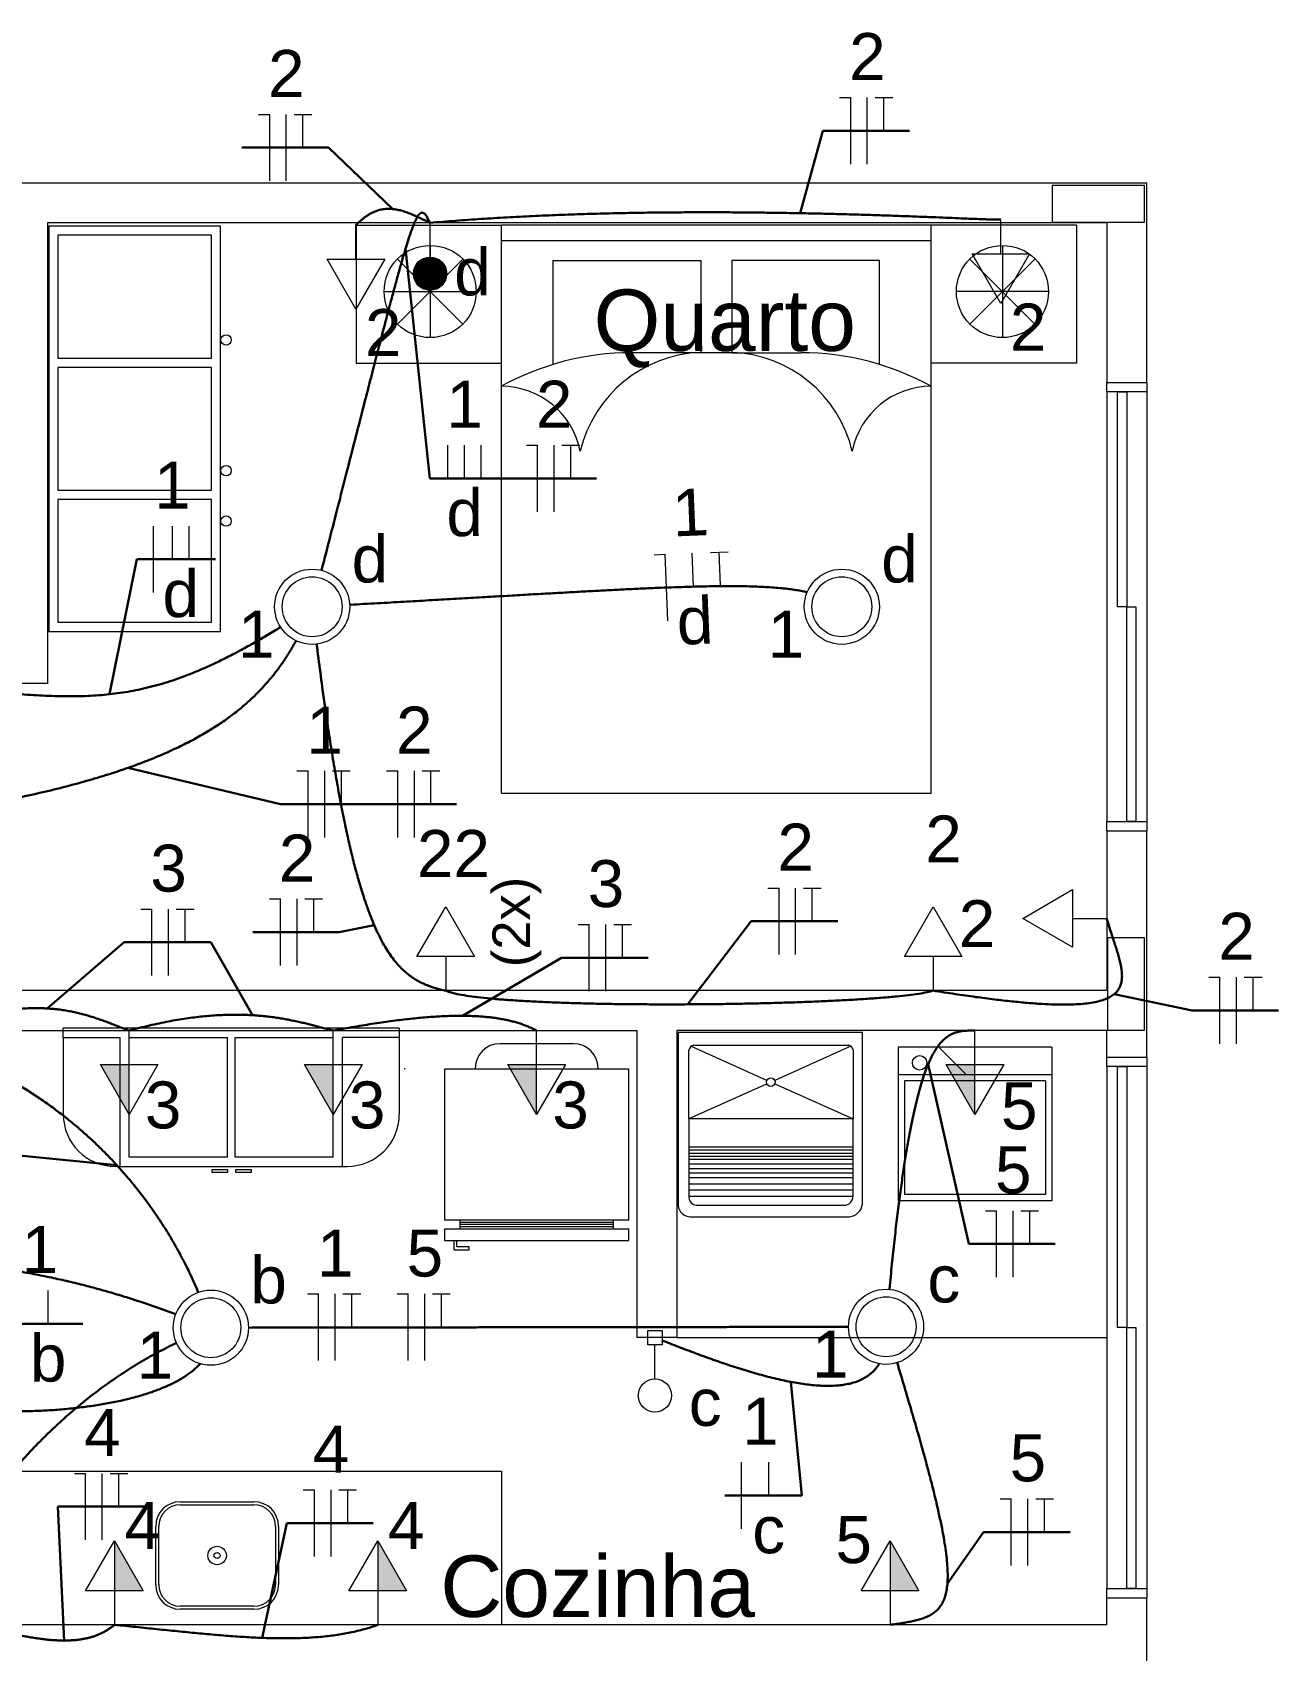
# Model space of a CAD drawing. Header units: inches. Extents: x -3 to 923, y -103 to 154.
# Drawn here: x 191.94 to 196.63, y 31.96 to 38.04 of the extents above; entities that cross this region are included whole.
import ezdxf
from ezdxf.enums import TextEntityAlignment as Align

# ---------------------------------------------------------------- set-up
doc = ezdxf.new("R2010")
doc.units = ezdxf.units.IN
doc.header["$LTSCALE"] = 10
doc.header["$MEASUREMENT"] = 0
for name, color, linetype, lineweight in [('BASE', 8, 'Continuous', 5), ('EL-Condutos', 4, 'Continuous', 30), ('EL-Fios', 9, 'Continuous', 20), ('EL-Textos fios', 2, 'Continuous', 30), ('EL-Textos pontos', 2, 'Continuous', 30), ('MOVEIS', 9, 'Continuous', 20), ('P-SIMBOL', 5, 'Continuous', 20), ('TEXTO', 2, 'Continuous', 20)]:
    doc.layers.add(name, color=color, linetype=linetype, lineweight=lineweight)
doc.styles.add('Arial', font='arial.ttf')

msp = doc.modelspace()

# ---------------------------------------------------------------- hatches: boundary and pattern name
at = {"layer": 'P-SIMBOL', "linetype": 'Continuous'}
for points in [[(193.3763, 37.1308), (193.4388, 37.1308), (193.4388, 37.1933), (193.4291, 37.1928), (193.4122, 37.1873), (193.4017, 37.1813), (193.3937, 37.1743), (193.3857, 37.1638), (193.3795, 37.1508), (193.3767, 37.1378), (193.3768, 37.1308)], [(193.5013, 37.1308), (193.4388, 37.1308), (193.4388, 37.1933), (193.4485, 37.1928), (193.4654, 37.1873), (193.4759, 37.1813), (193.4839, 37.1743), (193.4919, 37.1638), (193.4981, 37.1508), (193.5009, 37.1378), (193.5008, 37.1308)], [(193.3763, 37.1308), (193.4388, 37.1308), (193.4388, 37.0683), (193.4291, 37.0688), (193.4122, 37.0743), (193.4017, 37.0803), (193.3937, 37.0873), (193.3857, 37.0978), (193.3795, 37.1108), (193.3767, 37.1238), (193.3768, 37.1308)], [(193.5013, 37.1308), (193.4388, 37.1308), (193.4388, 37.0683), (193.4485, 37.0688), (193.4654, 37.0743), (193.4759, 37.0803), (193.4839, 37.0873), (193.4919, 37.0978), (193.4981, 37.1108), (193.5009, 37.1238), (193.5008, 37.1308)], [(192.3083, 34.1593), (192.3083, 33.9718), (192.2, 34.1593)], [(193.0753, 34.1593), (193.0753, 33.9718), (192.967, 34.1593)], [(193.8393, 34.1593), (193.8393, 33.9718), (193.731, 34.1593)], [(195.4863, 34.1593), (195.4863, 33.9718), (195.378, 34.1593)], [(192.2527, 32.1828), (192.2527, 32.3703), (192.3609, 32.1828)], [(193.2424, 32.1828), (193.2424, 32.3703), (193.3506, 32.1828)], [(195.1672, 32.1828), (195.1672, 32.3703), (195.2754, 32.1828)]]:
    msp.add_hatch(color=256, dxfattribs=at).paths.add_polyline_path(points)

# ---------------------------------------------------------------- linework, layer by layer
at = {"layer": 'BASE'}
for p, q in [((189.5668, 37.4723), (196.1318, 37.4723)), ((196.1318, 36.7223), (196.1318, 37.4723)), ((192.0013, 37.3223), (192.0013, 35.5913)), ((195.9818, 37.3223), (192.0013, 37.3223)), ((195.9818, 37.3223), (195.9818, 36.7223)), ((195.9818, 36.7223), (196.1318, 36.7223)), ((192.0013, 35.5913), (191.0148, 35.5913)), ((195.9818, 35.0378), (195.9818, 34.4378)), ((195.9818, 35.0378), (196.1318, 35.0378)), ((196.1318, 34.1868), (196.1318, 35.0378)), ((195.9818, 34.4378), (191.0148, 34.4378)), ((191.0148, 34.2878), (194.2163, 34.2878)), ((194.2163, 34.2878), (194.2163, 33.1338)), ((195.9818, 34.2878), (194.3663, 34.2878)), ((194.3663, 34.2878), (194.3663, 33.1338)), ((195.9818, 34.1868), (195.9818, 34.2878)), ((195.9818, 34.1868), (196.1318, 34.1868)), ((194.3663, 33.1338), (194.2163, 33.1338)), ((194.3663, 33.1338), (195.9818, 33.1338)), ((195.9818, 32.0548), (195.9818, 32.1558)), ((195.9818, 32.1558), (196.1318, 32.1558)), ((196.1318, 31.8038), (196.1318, 32.1558)), ((195.9818, 32.0548), (191.0148, 32.0548))]:
    msp.add_line(p, q, dxfattribs=at)
at = {"layer": 'BASE', "linetype": 'Continuous'}
for p, q in [((195.9818, 36.6873), (195.9818, 35.0723)), ((196.1318, 36.6873), (196.1318, 35.0723)), ((195.9818, 34.1518), (195.9818, 32.1908)), ((196.1318, 34.1518), (196.1318, 32.1908))]:
    msp.add_line(p, q, dxfattribs=at)
at = {"layer": 'BASE'}
for points in [[(196.1233, 37.3238), (196.1233, 37.3928), (196.1233, 37.4623), (195.9498, 37.4623), (195.7768, 37.4623), (195.7768, 37.3928), (195.7768, 37.3238), (195.9498, 37.3238), (196.1233, 37.3238), (196.1233, 37.3238)], [(195.9848, 34.2893), (196.0538, 34.2893), (196.1233, 34.2893), (196.1233, 34.4623), (196.1233, 34.6353), (196.0538, 34.6353), (195.9848, 34.6353), (195.9848, 34.4623), (195.9848, 34.2893), (195.9848, 34.2893)]]:
    msp.add_lwpolyline(points, close=True, dxfattribs=at)
at = {"layer": 'BASE', "linetype": 'Continuous'}
for points in [[(196.1318, 36.7223), (196.1318, 36.6873), (195.9818, 36.6873), (195.9818, 36.7223)], [(195.9818, 35.0378), (195.9818, 35.0723), (196.1318, 35.0723), (196.1318, 35.0378)], [(196.1318, 34.1868), (196.1318, 34.1518), (195.9818, 34.1518), (195.9818, 34.1868)], [(195.9818, 32.1558), (195.9818, 32.1908), (196.1318, 32.1908), (196.1318, 32.1558)]]:
    msp.add_lwpolyline(points, dxfattribs=at)
for points in [[(196.0568, 36.6873), (196.0568, 35.8798), (196.0223, 35.8798), (196.0223, 36.6873), (196.0568, 36.6873), (196.0568, 36.6873)], [(196.0913, 35.8798), (196.0913, 35.0723), (196.0568, 35.0723), (196.0568, 35.8798), (196.0913, 35.8798), (196.0913, 35.8798)], [(196.0568, 34.1518), (196.0568, 33.1713), (196.0223, 33.1713), (196.0223, 34.1518), (196.0568, 34.1518), (196.0568, 34.1518)], [(196.0913, 33.1713), (196.0913, 32.1908), (196.0568, 32.1908), (196.0568, 33.1713), (196.0913, 33.1713), (196.0913, 33.1713)]]:
    msp.add_lwpolyline(points, close=True, dxfattribs=at)
at = {"layer": 'EL-Condutos', "linetype": 'Continuous'}
for points in [[(193.0309, 36.0155), (193.065, 36.1481), (193.0968, 36.2721), (193.1264, 36.3878), (193.154, 36.4955), (193.1796, 36.5954), (193.2033, 36.6878), (193.2253, 36.7729), (193.2455, 36.8511), (193.2641, 36.9225), (193.2811, 36.9874), (193.2967, 37.0461), (193.311, 37.0989), (193.324, 37.1459), (193.3358, 37.1875), (193.3466, 37.2239), (193.3563, 37.2553), (193.3652, 37.2821), (193.3732, 37.3045), (193.3805, 37.3227), (193.3872, 37.337), (193.3934, 37.3476), (193.399, 37.3549), (193.4043, 37.359), (193.4094, 37.3602), (193.4142, 37.3589), (193.419, 37.3551), (193.4237, 37.3493), (193.4285, 37.3416), (193.4335, 37.3324), (193.4388, 37.3218)], [(193.1603, 37.3133), (193.1702, 37.3229), (193.18, 37.3317), (193.1896, 37.3395), (193.1992, 37.3464), (193.2086, 37.3525), (193.2179, 37.3577), (193.2272, 37.3622), (193.2363, 37.366), (193.2455, 37.369), (193.2545, 37.3713), (193.2635, 37.3729), (193.2725, 37.374), (193.2814, 37.3744), (193.2903, 37.3743), (193.2993, 37.3737), (193.3082, 37.3725), (193.3171, 37.3709), (193.3261, 37.3688), (193.3351, 37.3664), (193.3441, 37.3636), (193.3532, 37.3604), (193.3623, 37.3569), (193.3715, 37.3532), (193.3808, 37.3492), (193.3902, 37.3449), (193.3997, 37.3405), (193.4093, 37.336), (193.419, 37.3313), (193.4288, 37.3266), (193.4388, 37.3218)], [(193.4388, 37.3218), (193.5344, 37.3296), (193.6307, 37.3364), (193.7274, 37.3422), (193.8243, 37.3472), (193.9211, 37.3514), (194.0176, 37.3547), (194.1135, 37.3573), (194.2086, 37.3593), (194.3026, 37.3606), (194.3953, 37.3613), (194.4864, 37.3615), (194.5757, 37.3612), (194.6629, 37.3605), (194.7478, 37.3594), (194.8301, 37.358), (194.9096, 37.3563), (194.9859, 37.3544), (195.059, 37.3524), (195.1284, 37.3502), (195.194, 37.348), (195.2556, 37.3457), (195.3127, 37.3436), (195.3653, 37.3415), (195.4131, 37.3395), (195.4557, 37.3378), (195.493, 37.3363), (195.5247, 37.3351), (195.5506, 37.3342), (195.5704, 37.3338), (195.5838, 37.3338)], [(193.1391, 35.8872), (193.2416, 35.8928), (193.3402, 35.8983), (193.4349, 35.9037), (193.526, 35.9089), (193.6134, 35.9139), (193.6973, 35.9187), (193.7776, 35.9234), (193.8546, 35.9278), (193.9283, 35.9319), (193.9987, 35.9358), (194.066, 35.9394), (194.1302, 35.9428), (194.1914, 35.9458), (194.2498, 35.9485), (194.3053, 35.9508), (194.358, 35.9528), (194.4082, 35.9545), (194.4557, 35.9557), (194.5008, 35.9566), (194.5434, 35.957), (194.5837, 35.957), (194.6218, 35.9565), (194.6577, 35.9555), (194.6916, 35.9541), (194.7234, 35.9522), (194.7534, 35.9497), (194.7815, 35.9468), (194.8078, 35.9432), (194.8325, 35.9391), (194.8556, 35.9344)], [(190.432, 34.9859), (190.6116, 34.9987), (190.7823, 35.0124), (190.9441, 35.027), (191.0975, 35.0425), (191.2426, 35.0589), (191.3797, 35.0761), (191.5091, 35.0943), (191.631, 35.1134), (191.7456, 35.1333), (191.8533, 35.1542), (191.9543, 35.1759), (192.0488, 35.1985), (192.1371, 35.222), (192.2194, 35.2463), (192.296, 35.2716), (192.3672, 35.2976), (192.4332, 35.3246), (192.4943, 35.3524), (192.5507, 35.3811), (192.6027, 35.4106), (192.6505, 35.441), (192.6944, 35.4722), (192.7347, 35.5043), (192.7715, 35.5372), (192.8052, 35.571), (192.8361, 35.6056), (192.8643, 35.641), (192.8901, 35.6773), (192.9137, 35.7144), (192.9356, 35.7523)], [(192.8778, 35.8037), (192.8268, 35.7727), (192.7777, 35.7441), (192.7303, 35.7178), (192.6844, 35.6936), (192.6398, 35.6716), (192.5964, 35.6516), (192.5541, 35.6335), (192.5126, 35.6173), (192.4719, 35.603), (192.4317, 35.5903), (192.392, 35.5794), (192.3525, 35.57), (192.3131, 35.5622), (192.2736, 35.5558), (192.234, 35.5508), (192.194, 35.5471), (192.1534, 35.5446), (192.1122, 35.5433), (192.0701, 35.5431), (192.0271, 35.5439), (191.9829, 35.5456), (191.9374, 35.5482), (191.8904, 35.5516), (191.8418, 35.5557), (191.7915, 35.5604), (191.7392, 35.5657), (191.6848, 35.5715), (191.6281, 35.5778), (191.5691, 35.5844), (191.5075, 35.5913)], [(193.0126, 35.7412), (193.0266, 35.6312), (193.0407, 35.5276), (193.0548, 35.4303), (193.0689, 35.3392), (193.083, 35.254), (193.0972, 35.1744), (193.1115, 35.1003), (193.1259, 35.0315), (193.1403, 34.9678), (193.1549, 34.909), (193.1697, 34.8548), (193.1846, 34.8051), (193.1996, 34.7596), (193.2149, 34.7182), (193.2303, 34.6806), (193.246, 34.6466), (193.2619, 34.6161), (193.2781, 34.5888), (193.2945, 34.5645), (193.3112, 34.543), (193.3282, 34.5241), (193.3456, 34.5076), (193.3632, 34.4933), (193.3813, 34.481), (193.3997, 34.4705), (193.4185, 34.4615), (193.4376, 34.4539), (193.4572, 34.4475), (193.4773, 34.442), (193.4978, 34.4373)], [(195.3293, 34.4373), (195.4128, 34.4244), (195.4898, 34.4134), (195.5605, 34.4043), (195.6253, 34.3969), (195.6843, 34.3914), (195.7377, 34.3875), (195.7859, 34.3854), (195.829, 34.3848), (195.8673, 34.3859), (195.901, 34.3886), (195.9304, 34.3928), (195.9557, 34.3985), (195.9771, 34.4056), (195.9949, 34.4141), (196.0094, 34.424), (196.0206, 34.4352), (196.029, 34.4477), (196.0347, 34.4614), (196.038, 34.4763), (196.039, 34.4924), (196.0381, 34.5096), (196.0355, 34.528), (196.0314, 34.5473), (196.0261, 34.5676), (196.0197, 34.589), (196.0126, 34.6112), (196.005, 34.6343), (195.9971, 34.6582), (195.9891, 34.683), (195.9813, 34.7085)], [(193.4978, 34.4373), (193.519, 34.4299), (193.5484, 34.4231), (193.5853, 34.417), (193.6292, 34.4114), (193.6794, 34.4064), (193.7355, 34.402), (193.7968, 34.3981), (193.8628, 34.3948), (193.9329, 34.392), (194.0065, 34.3897), (194.083, 34.388), (194.1619, 34.3867), (194.2426, 34.386), (194.3245, 34.3857), (194.407, 34.3859), (194.4895, 34.3865), (194.5716, 34.3876), (194.6526, 34.3891), (194.7319, 34.3911), (194.8089, 34.3934), (194.8831, 34.3962), (194.954, 34.3994), (195.0208, 34.4029), (195.0832, 34.4068), (195.1404, 34.411), (195.1919, 34.4156), (195.2371, 34.4206), (195.2754, 34.4258), (195.3064, 34.4314), (195.3293, 34.4373)], [(191.4565, 34.2708), (191.5068, 34.2867), (191.5548, 34.301), (191.6003, 34.3138), (191.6437, 34.3252), (191.6849, 34.3352), (191.724, 34.3438), (191.7612, 34.3512), (191.7965, 34.3574), (191.8301, 34.3623), (191.862, 34.3662), (191.8924, 34.3689), (191.9214, 34.3707), (191.949, 34.3715), (191.9753, 34.3713), (192.0005, 34.3703), (192.0246, 34.3685), (192.0478, 34.366), (192.0702, 34.3627), (192.0918, 34.3587), (192.1127, 34.3542), (192.1331, 34.3491), (192.153, 34.3435), (192.1726, 34.3375), (192.192, 34.3311), (192.2112, 34.3243), (192.2303, 34.3173), (192.2495, 34.31), (192.2688, 34.3025), (192.2884, 34.2949), (192.3083, 34.2873)], [(192.3083, 34.2873), (192.347, 34.2973), (192.3845, 34.3064), (192.4207, 34.3144), (192.4557, 34.3214), (192.4895, 34.3275), (192.5222, 34.3326), (192.5538, 34.3369), (192.5843, 34.3404), (192.6138, 34.3431), (192.6424, 34.3451), (192.67, 34.3463), (192.6967, 34.3469), (192.7227, 34.3468), (192.7478, 34.3462), (192.7721, 34.345), (192.7958, 34.3433), (192.8187, 34.3411), (192.8411, 34.3385), (192.8628, 34.3355), (192.884, 34.3321), (192.9047, 34.3284), (192.925, 34.3244), (192.9448, 34.3202), (192.9642, 34.3158), (192.9833, 34.3112), (193.0021, 34.3065), (193.0207, 34.3017), (193.039, 34.2969), (193.0572, 34.2921), (193.0753, 34.2873)], [(193.0753, 34.2873), (193.1156, 34.2947), (193.1547, 34.3016), (193.1927, 34.3079), (193.2294, 34.3137), (193.2649, 34.3189), (193.2993, 34.3237), (193.3326, 34.3279), (193.3648, 34.3315), (193.3959, 34.3347), (193.426, 34.3373), (193.455, 34.3394), (193.4831, 34.341), (193.5101, 34.3421), (193.5361, 34.3427), (193.5612, 34.3428), (193.5854, 34.3424), (193.6087, 34.3415), (193.6311, 34.3402), (193.6527, 34.3383), (193.6734, 34.336), (193.6933, 34.3332), (193.7124, 34.3299), (193.7307, 34.3262), (193.7483, 34.322), (193.7651, 34.3173), (193.7813, 34.3122), (193.7968, 34.3066), (193.8116, 34.3006), (193.8257, 34.2942), (193.8393, 34.2873)], [(195.1652, 33.3164), (195.1745, 33.4103), (195.1838, 33.4979), (195.1932, 33.5795), (195.2027, 33.6553), (195.2123, 33.7254), (195.2219, 33.7902), (195.2316, 33.8498), (195.2414, 33.9044), (195.2513, 33.9543), (195.2613, 33.9996), (195.2714, 34.0406), (195.2816, 34.0776), (195.2919, 34.1106), (195.3023, 34.14), (195.3128, 34.1659), (195.3234, 34.1886), (195.3341, 34.2083), (195.345, 34.2251), (195.356, 34.2394), (195.3671, 34.2513), (195.3784, 34.2611), (195.3898, 34.2689), (195.4013, 34.2749), (195.413, 34.2795), (195.4248, 34.2828), (195.4368, 34.285), (195.4489, 34.2863), (195.4612, 34.287), (195.4737, 34.2872), (195.4863, 34.2873)], [(191.6078, 34.2207), (191.6651, 34.1979), (191.7204, 34.1738), (191.7736, 34.1484), (191.8248, 34.1218), (191.874, 34.0942), (191.9213, 34.0655), (191.9668, 34.036), (192.0103, 34.0056), (192.0521, 33.9744), (192.092, 33.9427), (192.1302, 33.9103), (192.1667, 33.8775), (192.2015, 33.8443), (192.2346, 33.8108), (192.2661, 33.777), (192.2961, 33.7431), (192.3245, 33.7092), (192.3513, 33.6753), (192.3767, 33.6416), (192.4007, 33.6081), (192.4232, 33.5748), (192.4443, 33.542), (192.4642, 33.5096), (192.4827, 33.4778), (192.4999, 33.4467), (192.5159, 33.4162), (192.5307, 33.3866), (192.5443, 33.358), (192.5567, 33.3303), (192.5681, 33.3037)], [(189.4632, 33.402), (189.6489, 33.4127), (189.826, 33.422), (189.9947, 33.4301), (190.1553, 33.4368), (190.3081, 33.4424), (190.4534, 33.4467), (190.5916, 33.4498), (190.7228, 33.4517), (190.8475, 33.4524), (190.966, 33.4519), (191.0784, 33.4503), (191.1852, 33.4475), (191.2867, 33.4437), (191.383, 33.4387), (191.4747, 33.4326), (191.5618, 33.4255), (191.6448, 33.4173), (191.724, 33.408), (191.7996, 33.3977), (191.8719, 33.3865), (191.9414, 33.3742), (192.0081, 33.3609), (192.0726, 33.3467), (192.135, 33.3316), (192.1957, 33.3155), (192.2549, 33.2985), (192.313, 33.2806), (192.3703, 33.2618), (192.4271, 33.2421), (192.4836, 33.2216)], [(192.7577, 33.1712), (192.8627, 33.1714), (192.9615, 33.1715), (193.0545, 33.1716), (193.1423, 33.1718), (193.2252, 33.1719), (193.3037, 33.172), (193.3781, 33.1721), (193.4491, 33.1722), (193.5169, 33.1723), (193.5821, 33.1724), (193.6451, 33.1725), (193.7064, 33.1725), (193.7663, 33.1726), (193.8253, 33.1727), (193.8838, 33.1728), (193.9424, 33.1729), (194.0014, 33.173), (194.0613, 33.173), (194.1225, 33.1731), (194.1855, 33.1732), (194.2507, 33.1733), (194.3186, 33.1734), (194.3895, 33.1735), (194.464, 33.1736), (194.5425, 33.1737), (194.6254, 33.1738), (194.7131, 33.174), (194.8062, 33.1741), (194.905, 33.1742), (195.01, 33.1744)], [(192.4872, 33.1148), (192.4148, 33.0778), (192.3462, 33.0387), (192.2811, 32.9978), (192.2194, 32.9553), (192.161, 32.9115), (192.1058, 32.8666), (192.0535, 32.8208), (192.004, 32.7744), (191.9573, 32.7275), (191.9131, 32.6805), (191.8713, 32.6336), (191.8317, 32.5869), (191.7943, 32.5407), (191.7588, 32.4954), (191.7251, 32.451), (191.6932, 32.4078), (191.6627, 32.366), (191.6336, 32.326), (191.6058, 32.2879), (191.5791, 32.2519), (191.5533, 32.2183), (191.5283, 32.1874), (191.504, 32.1592), (191.4802, 32.1342), (191.4568, 32.1125), (191.4335, 32.0943), (191.4104, 32.0799), (191.3872, 32.0696), (191.3638, 32.0634), (191.34, 32.0618)], [(195.1267, 33.0355), (195.1151, 33.0189), (195.1017, 33.0043), (195.0864, 32.9917), (195.0694, 32.981), (195.0508, 32.9721), (195.0307, 32.965), (195.0091, 32.9596), (194.9861, 32.9558), (194.9618, 32.9535), (194.9364, 32.9526), (194.9098, 32.9532), (194.8823, 32.955), (194.8538, 32.9581), (194.8244, 32.9623), (194.7943, 32.9676), (194.7635, 32.9738), (194.7321, 32.981), (194.7002, 32.9891), (194.668, 32.9979), (194.6353, 33.0074), (194.6025, 33.0175), (194.5695, 33.0281), (194.5364, 33.0392), (194.5033, 33.0507), (194.4703, 33.0625), (194.4376, 33.0745), (194.4051, 33.0867), (194.3729, 33.099), (194.3413, 33.1113), (194.3101, 33.1235)], [(192.5748, 33.0355), (192.5499, 33.0117), (192.5201, 32.9896), (192.4856, 32.9691), (192.4469, 32.9504), (192.4043, 32.9334), (192.358, 32.918), (192.3085, 32.9044), (192.2561, 32.8925), (192.201, 32.8823), (192.1437, 32.8738), (192.0845, 32.867), (192.0237, 32.8619), (191.9616, 32.8586), (191.8986, 32.8569), (191.8351, 32.8569), (191.7713, 32.8586), (191.7076, 32.8621), (191.6443, 32.8672), (191.5817, 32.874), (191.5203, 32.8826), (191.4603, 32.8928), (191.4021, 32.9047), (191.346, 32.9184), (191.2923, 32.9337), (191.2414, 32.9508), (191.1936, 32.9695), (191.1492, 32.99), (191.1087, 33.0122), (191.0722, 33.036), (191.0403, 33.0616)], [(195.1938, 33.04), (195.2214, 32.9484), (195.2468, 32.8629), (195.2699, 32.7832), (195.2907, 32.7092), (195.3094, 32.6407), (195.3258, 32.5773), (195.3402, 32.519), (195.3524, 32.4654), (195.3626, 32.4164), (195.3708, 32.3718), (195.377, 32.3312), (195.3812, 32.2946), (195.3836, 32.2616), (195.384, 32.2322), (195.3827, 32.2059), (195.3795, 32.1827), (195.3746, 32.1624), (195.3679, 32.1446), (195.3596, 32.1292), (195.3496, 32.116), (195.338, 32.1047), (195.3248, 32.0951), (195.3101, 32.0871), (195.2939, 32.0803), (195.2762, 32.0747), (195.2571, 32.0698), (195.2366, 32.0657), (195.2148, 32.0619), (195.1916, 32.0583), (195.1672, 32.0548)], [(191.7429, 32.0548), (191.7695, 32.0472), (191.7954, 32.0401), (191.8204, 32.0336), (191.8447, 32.0275), (191.8682, 32.022), (191.8909, 32.0171), (191.9129, 32.0126), (191.9342, 32.0087), (191.9548, 32.0053), (191.9747, 32.0024), (191.9939, 32), (192.0125, 31.9982), (192.0304, 31.9969), (192.0477, 31.9961), (192.0644, 31.9958), (192.0805, 31.9961), (192.096, 31.9969), (192.111, 31.9982), (192.1254, 32), (192.1393, 32.0024), (192.1527, 32.0053), (192.1656, 32.0087), (192.178, 32.0126), (192.1899, 32.0171), (192.2014, 32.022), (192.2124, 32.0275), (192.2231, 32.0336), (192.2333, 32.0401), (192.2432, 32.0472), (192.2527, 32.0548)], [(192.2527, 32.0548), (192.2934, 32.0507), (192.3337, 32.0467), (192.3734, 32.0426), (192.4125, 32.0385), (192.4512, 32.0346), (192.4893, 32.0307), (192.5269, 32.027), (192.564, 32.0234), (192.6005, 32.02), (192.6365, 32.0169), (192.6719, 32.014), (192.7069, 32.0115), (192.7412, 32.0092), (192.7751, 32.0074), (192.8084, 32.0059), (192.8412, 32.0049), (192.8734, 32.0043), (192.9051, 32.0042), (192.9362, 32.0047), (192.9668, 32.0057), (192.9968, 32.0074), (193.0263, 32.0097), (193.0553, 32.0126), (193.0837, 32.0163), (193.1115, 32.0206), (193.1388, 32.0258), (193.1656, 32.0318), (193.1917, 32.0385), (193.2174, 32.0462), (193.2424, 32.0548)]]:
    msp.add_spline(points, degree=3, dxfattribs=at)
at = {"layer": 'EL-Fios', "color": 5}
for p, q in [((194.9779, 37.7928), (195.0195, 37.7928)), ((195.0195, 37.5428), (195.0195, 37.7928)), ((195.082, 37.5428), (195.082, 37.7928)), ((195.1112, 37.7928), (195.1779, 37.7928)), ((195.1445, 37.6678), (195.1445, 37.7928)), ((192.7945, 37.7293), (192.8362, 37.7293)), ((192.8362, 37.4793), (192.8362, 37.7293)), ((192.8987, 37.4793), (192.8987, 37.7293)), ((192.9279, 37.7293), (192.9945, 37.7293)), ((192.9612, 37.6043), (192.9612, 37.7293)), ((193.506, 36.3617), (193.506, 36.4867)), ((193.5685, 36.3617), (193.5685, 36.4867)), ((193.631, 36.3617), (193.631, 36.4867)), ((193.8012, 36.4867), (193.8428, 36.4867)), ((193.8428, 36.2367), (193.8428, 36.4867)), ((193.9053, 36.2367), (193.9053, 36.4867)), ((193.9345, 36.4867), (194.0012, 36.4867)), ((193.9678, 36.3617), (193.9678, 36.4867)), ((192.4001, 35.9327), (192.4001, 36.1827)), ((192.4707, 36.0577), (192.4707, 36.1827)), ((192.5332, 36.0577), (192.5332, 36.1827)), ((194.2804, 36.0749), (194.322, 36.0766)), ((194.3322, 35.8269), (194.322, 36.0766)), ((194.4289, 35.9559), (194.4238, 36.0808)), ((194.4922, 36.0836), (194.5588, 36.0863)), ((194.5306, 35.9601), (194.5255, 36.085)), ((192.9388, 35.2625), (192.9805, 35.2625)), ((192.9805, 35.0125), (192.9805, 35.2625)), ((193.043, 35.0125), (193.043, 35.2625)), ((193.0722, 35.2625), (193.1388, 35.2625)), ((193.1055, 35.1375), (193.1055, 35.2625)), ((193.2756, 35.2625), (193.3173, 35.2625)), ((193.3173, 35.0125), (193.3173, 35.2625)), ((193.3798, 35.0125), (193.3798, 35.2625)), ((193.409, 35.2625), (193.4756, 35.2625)), ((193.4423, 35.1375), (193.4423, 35.2625)), ((192.8351, 34.7819), (192.8767, 34.7819)), ((192.8767, 34.5319), (192.8767, 34.7819)), ((192.9392, 34.5319), (192.9392, 34.7819)), ((192.9684, 34.7819), (193.0351, 34.7819)), ((193.0017, 34.6569), (193.0017, 34.7819)), ((194.7084, 34.8228), (194.7501, 34.8228)), ((194.7501, 34.5728), (194.7501, 34.8228)), ((194.8126, 34.5728), (194.8126, 34.8228)), ((194.8417, 34.8228), (194.9084, 34.8228)), ((194.8751, 34.6978), (194.8751, 34.8228)), ((192.352, 34.7439), (192.3937, 34.7439)), ((192.352, 34.7439), (192.3937, 34.7439)), ((192.3937, 34.4939), (192.3937, 34.7439)), ((192.3937, 34.4939), (192.3937, 34.7439)), ((192.4562, 34.4939), (192.4562, 34.7439)), ((192.4562, 34.4939), (192.4562, 34.7439)), ((192.4853, 34.7439), (192.552, 34.7439)), ((192.4853, 34.7439), (192.552, 34.7439)), ((192.5187, 34.6189), (192.5187, 34.7439)), ((192.5187, 34.6189), (192.5187, 34.7439)), ((193.9956, 34.6859), (194.0373, 34.6859)), ((194.0373, 34.4358), (194.0373, 34.6859)), ((194.0998, 34.4358), (194.0998, 34.6859)), ((194.1289, 34.6859), (194.1956, 34.6859)), ((194.1623, 34.5609), (194.1623, 34.6859)), ((196.3651, 34.4879), (196.4068, 34.4879)), ((196.4068, 34.2379), (196.4068, 34.4879)), ((196.4693, 34.2379), (196.4693, 34.4879)), ((196.4984, 34.4879), (196.5651, 34.4879)), ((196.5318, 34.3629), (196.5318, 34.4879)), ((195.5258, 33.6107), (195.5675, 33.6107)), ((195.5675, 33.3607), (195.5675, 33.6107)), ((195.63, 33.3607), (195.63, 33.6107)), ((195.6592, 33.6107), (195.7258, 33.6107)), ((195.6925, 33.4857), (195.6925, 33.6107)), ((192.0039, 33.1858), (192.0039, 33.3108)), ((192.9781, 33.2978), (193.0198, 33.2978)), ((193.0198, 33.0478), (193.0198, 33.2978)), ((193.0823, 33.0478), (193.0823, 33.2978)), ((193.1115, 33.2978), (193.1782, 33.2978)), ((193.1448, 33.1728), (193.1448, 33.2978)), ((193.3149, 33.2978), (193.3566, 33.2978)), ((193.3566, 33.0478), (193.3566, 33.2978)), ((193.4191, 33.0478), (193.4191, 33.2978)), ((193.4483, 33.2978), (193.5149, 33.2978)), ((193.4816, 33.1728), (193.4816, 33.2978)), ((194.6096, 32.416), (194.6096, 32.666)), ((194.7115, 32.541), (194.7115, 32.666)), ((192.1029, 32.6238), (192.1446, 32.6238)), ((192.1446, 32.3738), (192.1446, 32.6238)), ((192.2071, 32.3738), (192.2071, 32.6238)), ((192.2363, 32.6238), (192.3029, 32.6238)), ((192.2696, 32.4988), (192.2696, 32.6238)), ((192.9626, 32.5614), (193.0043, 32.5614)), ((193.0043, 32.3114), (193.0043, 32.5614)), ((193.0668, 32.3114), (193.0668, 32.5614)), ((193.096, 32.5614), (193.1626, 32.5614)), ((193.1293, 32.4364), (193.1293, 32.5614)), ((195.5813, 32.5283), (195.6229, 32.5283)), ((195.6229, 32.2783), (195.6229, 32.5283)), ((195.6854, 32.2783), (195.6854, 32.5283)), ((195.7146, 32.5283), (195.7813, 32.5283)), ((195.7479, 32.4033), (195.7479, 32.5283))]:
    msp.add_line(p, q, dxfattribs=at)
at = {"layer": 'EL-Textos fios', "color": 3}
for p, q in [((194.8301, 37.358), (194.9154, 37.6678)), ((194.9154, 37.6678), (195.2404, 37.6678)), ((193.057, 37.6043), (192.732, 37.6043)), ((193.2993, 37.3737), (193.057, 37.6043)), ((193.3469, 37.2251), (193.4378, 36.3617)), ((193.4378, 36.3617), (194.0637, 36.3617)), ((192.2347, 35.5509), (192.3376, 36.0577)), ((192.3376, 36.0577), (192.6327, 36.0577)), ((192.303, 35.274), (192.8763, 35.1375)), ((192.8763, 35.1375), (193.5381, 35.1375)), ((193.0976, 34.6569), (192.7726, 34.6569)), ((193.2292, 34.6831), (193.0976, 34.6569)), ((194.407, 34.3859), (194.6459, 34.6978)), ((194.6459, 34.6978), (194.9709, 34.6978)), ((192.0005, 34.3703), (192.2895, 34.6189)), ((192.2895, 34.6189), (192.6145, 34.6189)), ((192.6145, 34.6189), (192.2895, 34.6189)), ((192.7721, 34.345), (192.6145, 34.6189)), ((193.5612, 34.3428), (193.9331, 34.5609)), ((193.9331, 34.5609), (194.2581, 34.5609)), ((196.0093, 34.424), (196.3026, 34.3629)), ((196.3026, 34.3629), (196.6276, 34.3629)), ((195.3109, 34.1616), (195.4633, 33.4857)), ((192.2615, 33.7821), (191.1123, 33.8932)), ((195.4633, 33.4857), (195.7883, 33.4857)), ((191.8395, 33.1858), (192.1346, 33.1858)), ((194.7943, 32.9676), (194.8356, 32.541)), ((194.8356, 32.541), (194.5471, 32.541)), ((192.0644, 31.9958), (192.0404, 32.4988)), ((192.0404, 32.4988), (192.3654, 32.4988)), ((192.8084, 32.0059), (192.9001, 32.4364)), ((192.9001, 32.4364), (193.2251, 32.4364)), ((195.383, 32.2098), (195.5188, 32.4033)), ((195.5188, 32.4033), (195.8438, 32.4033))]:
    msp.add_line(p, q, dxfattribs=at)
at = {"layer": 'MOVEIS'}
for p, q in [((193.1608, 37.3133), (193.1608, 36.7943)), ((193.1608, 37.3133), (193.7068, 37.3133)), ((195.8683, 37.3133), (193.7068, 37.3133)), ((193.7068, 35.1788), (193.7068, 37.3133)), ((195.3223, 35.1788), (195.3223, 37.3133)), ((195.8683, 37.3133), (195.6893, 37.3133)), ((195.8683, 37.3133), (195.8683, 36.7943)), ((193.4393, 37.2368), (193.4393, 36.8903)), ((193.7068, 37.2558), (195.3223, 37.2558)), ((195.5898, 37.2368), (195.5898, 36.8903)), ((193.3168, 37.1858), (193.5618, 36.9413)), ((193.5618, 37.1858), (193.3168, 36.9413)), ((193.9018, 37.1798), (194.4568, 37.1798)), ((193.9018, 36.7898), (193.9018, 37.1798)), ((194.4568, 37.1798), (194.4568, 36.8338)), ((195.1273, 37.1798), (194.5723, 37.1798)), ((194.5723, 37.1798), (194.5723, 36.8338)), ((195.1273, 36.7898), (195.1273, 37.1798)), ((195.4673, 37.1858), (195.7118, 36.9413)), ((195.7118, 37.1858), (195.4673, 36.9413)), ((193.2663, 37.0638), (193.6123, 37.0638)), ((195.7628, 37.0638), (195.4163, 37.0638)), ((193.1608, 36.7943), (193.7068, 36.7943)), ((194.5723, 36.8338), (194.1958, 36.8338)), ((194.5723, 36.8338), (194.8328, 36.8338)), ((195.8683, 36.7943), (195.3223, 36.7943)), ((193.7068, 35.1788), (195.3223, 35.1788)), ((193.3233, 34.2963), (192.0608, 34.2963)), ((192.0608, 34.2618), (192.0608, 34.2963)), ((193.3233, 34.2963), (193.3233, 34.2618)), ((192.0608, 34.2618), (192.2743, 34.2618)), ((192.0608, 34.2618), (192.0608, 33.9733)), ((192.2743, 33.7773), (192.2743, 34.2618)), ((192.3088, 33.8118), (192.3088, 34.2618)), ((192.3088, 34.2618), (192.6778, 34.2618)), ((192.6778, 33.8118), (192.6778, 34.2618)), ((192.7063, 33.8118), (192.7063, 34.2618)), ((192.7063, 34.2618), (193.0753, 34.2618)), ((193.0753, 33.8118), (193.0753, 34.2618)), ((193.3233, 34.2618), (193.1103, 34.2618)), ((193.1103, 33.7773), (193.1103, 34.2618)), ((193.3233, 34.2618), (193.3233, 33.9733)), ((193.9778, 34.2378), (193.7008, 34.2378)), ((195.0633, 34.2798), (194.3708, 34.2798)), ((194.3708, 34.2798), (194.3708, 33.6303)), ((194.4198, 34.2288), (194.7053, 34.1003)), ((195.0203, 34.2288), (194.7348, 34.1003)), ((195.0633, 33.6313), (195.0633, 34.2798)), ((195.7748, 34.2253), (195.1983, 34.2253)), ((195.1983, 34.2253), (195.1983, 33.6483)), ((195.3503, 34.2253), (195.4543, 34.1213)), ((195.7748, 34.2253), (195.7748, 33.6483)), ((193.3428, 34.1458), (193.3428, 34.1423)), ((194.1853, 34.1423), (193.4933, 34.1423)), ((193.4933, 34.1423), (193.4933, 33.5768)), ((194.0703, 34.1423), (194.0703, 34.1458)), ((194.1853, 33.5768), (194.1853, 34.1423)), ((194.7053, 34.0873), (194.4113, 33.9553)), ((194.7348, 34.0873), (195.0283, 33.9553)), ((195.2213, 34.0983), (195.2213, 33.6713)), ((195.7518, 34.0983), (195.7518, 33.6713)), ((192.6778, 33.8118), (192.3088, 33.8118)), ((193.0753, 33.8118), (192.7063, 33.8118)), ((194.4118, 33.8503), (195.0283, 33.8503)), ((194.4118, 33.8388), (195.0283, 33.8388)), ((194.4118, 33.8273), (195.0283, 33.8273)), ((194.4118, 33.8158), (195.0283, 33.8158)), ((194.4118, 33.8038), (195.0283, 33.8038)), ((192.2743, 33.7773), (192.2568, 33.7773)), ((192.2743, 33.7773), (193.1103, 33.7773)), ((193.1103, 33.7773), (193.1273, 33.7773)), ((194.4118, 33.7868), (195.0283, 33.7868)), ((194.4118, 33.7693), (195.0283, 33.7693)), ((194.4118, 33.7523), (195.0283, 33.7523)), ((194.4118, 33.7348), (195.0283, 33.7348)), ((194.4118, 33.7118), (195.0283, 33.7118)), ((194.4118, 33.6888), (195.0283, 33.6888)), ((194.4118, 33.6658), (195.0283, 33.6658)), ((195.7748, 33.6483), (195.1983, 33.6483)), ((195.7518, 33.6713), (195.2213, 33.6713)), ((193.4933, 33.5768), (194.1853, 33.5768)), ((193.5508, 33.5768), (193.5508, 33.5423)), ((193.5508, 33.5678), (194.1278, 33.5678)), ((193.5508, 33.5598), (194.1278, 33.5598)), ((194.1278, 33.5423), (194.1278, 33.5768)), ((194.4168, 33.5878), (195.0163, 33.5878)), ((193.4933, 33.5423), (193.4933, 33.4983)), ((193.4933, 33.5423), (194.1853, 33.5423)), ((193.4933, 33.4983), (194.1853, 33.4983)), ((193.5278, 33.4983), (193.5278, 33.4638)), ((193.5393, 33.4753), (193.5393, 33.4983)), ((193.5508, 33.5518), (194.1278, 33.5518)), ((194.1853, 33.4983), (194.1853, 33.5423)), ((193.5278, 33.4638), (193.5853, 33.4638)), ((193.5853, 33.4753), (193.5393, 33.4753)), ((193.5853, 33.4638), (193.5853, 33.4753)), ((191.7068, 32.6318), (193.7068, 32.6318)), ((193.7068, 32.6318), (193.7068, 32.0548)), ((192.5003, 32.5173), (192.7773, 32.5173)), ((192.5003, 32.5058), (192.7773, 32.5058)), ((192.4083, 32.2058), (192.4083, 32.4248)), ((192.4198, 32.2058), (192.4198, 32.4248)), ((192.8583, 32.4248), (192.8583, 32.2058)), ((192.8698, 32.4248), (192.8698, 32.2058)), ((192.7773, 32.1248), (192.5003, 32.1248)), ((192.7773, 32.1133), (192.5003, 32.1133))]:
    msp.add_line(p, q, dxfattribs=at)
for points in [[(192.0058, 35.7868), (192.6518, 35.7868), (192.6518, 37.3098), (192.0058, 37.3098), (192.0058, 35.7868), (192.0058, 35.7868)], [(192.0403, 36.8138), (192.6173, 36.8138), (192.6173, 37.2753), (192.0403, 37.2753), (192.0403, 36.8138), (192.0403, 36.8138)], [(192.0403, 36.3173), (192.6173, 36.3173), (192.6173, 36.7788), (192.0403, 36.7788), (192.0403, 36.3173), (192.0403, 36.3173)], [(192.0403, 35.8213), (192.6173, 35.8213), (192.6173, 36.2828), (192.0403, 36.2828), (192.0403, 35.8213), (192.0403, 35.8213)], [(192.6778, 33.7658), (192.6778, 33.7543), (192.6203, 33.7543), (192.6203, 33.7658), (192.6778, 33.7658), (192.6778, 33.7658)], [(192.7668, 33.7658), (192.7668, 33.7543), (192.7093, 33.7543), (192.7093, 33.7658), (192.7668, 33.7658), (192.7668, 33.7658)]]:
    msp.add_lwpolyline(points, close=True, dxfattribs=at)
for points in [[(194.4288, 34.2323), (195.0123, 34.2323)], [(195.0283, 33.9553), (194.4113, 33.9553), (194.4113, 34.2143)], [(195.0283, 34.2148), (195.0283, 33.9553)], [(195.7748, 34.1213), (195.1983, 34.1213)], [(195.7518, 34.0983), (195.2213, 34.0983)], [(195.0283, 33.9553), (194.4113, 33.9553), (194.4113, 33.6588)], [(195.0283, 33.6643), (195.0283, 33.9553)], [(194.4383, 33.6308), (194.9948, 33.6308)]]:
    msp.add_lwpolyline(points, dxfattribs=at)
for centre, radius in [((193.4393, 37.0638), 0.1731), ((195.5898, 37.0638), 0.1731), ((192.6723, 36.8818), 0.0196), ((192.6723, 36.3908), 0.0196), ((192.6723, 36.2013), 0.0196), ((195.2783, 34.1663), 0.0271), ((194.7198, 34.0938), 0.0162), ((192.6388, 32.3153), 0.0346), ((192.6388, 32.3153), 0.0115)]:
    msp.add_circle(centre, radius, dxfattribs=at)
for centre, radius, start, end in [((194.1958, 35.8213), 1.0124, 90, 118.888), ((194.4743, 36.3513), 0.4841, 92.0643, 166.558), ((194.5548, 36.3513), 0.4841, 13.4422, 87.9357), ((194.8328, 35.8213), 1.0124, 61.1119, 90), ((193.7068, 36.4058), 0.3019, 11.064, 90.0505), ((195.3218, 36.4058), 0.3019, 89.9495, 168.936), ((193.7008, 34.1458), 0.0923, 90, 180), ((193.9778, 34.1458), 0.0923, 0, 90), ((194.4323, 34.2113), 0.0212, 99.4954, 172.982), ((195.0078, 34.2123), 0.0205, 6.11554, 77.8974), ((192.2568, 33.9733), 0.1961, 180, 270), ((193.1273, 33.9733), 0.1961, 270, 0), ((194.4173, 33.6338), 0.0462, 184.472, 269.908), ((194.4428, 33.6623), 0.0315, 185.685, 261.89), ((194.9953, 33.6638), 0.0329, 268.933, 2.92712), ((195.0083, 33.6433), 0.0562, 278.397, 347.571), ((192.5003, 32.4248), 0.0923, 90, 180), ((192.5003, 32.4248), 0.0808, 90, 180), ((192.7773, 32.4248), 0.0923, 0, 90), ((192.7773, 32.4248), 0.0808, 0, 90), ((192.5003, 32.2058), 0.0923, 180, 270), ((192.5003, 32.2058), 0.0808, 180, 270), ((192.7773, 32.2058), 0.0923, 270, 0), ((192.7773, 32.2058), 0.0808, 270, 0)]:
    msp.add_arc(centre, radius, start, end, dxfattribs=at)
at = {"layer": 'P-SIMBOL'}
for p, q in [((195.5838, 37.2058), (195.5838, 37.3338)), ((193.1603, 37.1853), (193.1603, 37.3133)), ((193.4388, 37.1933), (193.4388, 37.3218)), ((193.1603, 36.9978), (193.052, 37.1853)), ((193.052, 37.1853), (193.2685, 37.1853)), ((193.2685, 37.1853), (193.1603, 36.9978)), ((195.5838, 37.0183), (195.4755, 37.2058)), ((195.4755, 37.2058), (195.692, 37.2058)), ((195.692, 37.2058), (195.5838, 37.0183)), ((193.5013, 37.1308), (193.3763, 37.1308)), ((195.6658, 34.7085), (195.8533, 34.8168)), ((195.8533, 34.8168), (195.8533, 34.6003)), ((193.3895, 34.5653), (193.4978, 34.7528)), ((193.4978, 34.7528), (193.606, 34.5653)), ((195.2211, 34.5653), (195.3293, 34.7528)), ((195.3293, 34.7528), (195.4376, 34.5653)), ((195.8533, 34.6003), (195.6658, 34.7085)), ((195.8533, 34.7085), (195.9813, 34.7085)), ((193.606, 34.5653), (193.3895, 34.5653)), ((193.4978, 34.5653), (193.4978, 34.4373)), ((195.4376, 34.5653), (195.2211, 34.5653)), ((195.3293, 34.5653), (195.3293, 34.4373)), ((192.3083, 34.1593), (192.3083, 34.2873)), ((193.0753, 34.1593), (193.0753, 34.2873)), ((193.8393, 34.1593), (193.8393, 34.2873)), ((195.4863, 34.1593), (195.4863, 34.2873)), ((192.3083, 33.9718), (192.2, 34.1593)), ((192.2, 34.1593), (192.4165, 34.1593)), ((192.3083, 33.9718), (192.3083, 34.1593)), ((192.4165, 34.1593), (192.3083, 33.9718)), ((193.0753, 33.9718), (192.967, 34.1593)), ((192.967, 34.1593), (193.1835, 34.1593)), ((193.0753, 33.9718), (193.0753, 34.1593)), ((193.1835, 34.1593), (193.0753, 33.9718)), ((193.8393, 33.9718), (193.731, 34.1593)), ((193.731, 34.1593), (193.9475, 34.1593)), ((193.8393, 33.9718), (193.8393, 34.1593)), ((193.9475, 34.1593), (193.8393, 33.9718)), ((195.4863, 33.9718), (195.378, 34.1593)), ((195.378, 34.1593), (195.5945, 34.1593)), ((195.4863, 33.9718), (195.4863, 34.1593)), ((195.5945, 34.1593), (195.4863, 33.9718)), ((194.2575, 33.1603), (194.3105, 33.1603)), ((194.2575, 33.1072), (194.2575, 33.1603)), ((194.3105, 33.1603), (194.3105, 33.1072)), ((194.3105, 33.1072), (194.2575, 33.1072)), ((194.284, 32.9788), (194.284, 33.1072)), ((192.1444, 32.1828), (192.2527, 32.3703)), ((192.2527, 32.3703), (192.2527, 32.1828)), ((192.2527, 32.3703), (192.3609, 32.1828)), ((193.1342, 32.1828), (193.2424, 32.3703)), ((193.2424, 32.3703), (193.2424, 32.1828)), ((193.2424, 32.3703), (193.3506, 32.1828)), ((195.0589, 32.1828), (195.1672, 32.3703)), ((195.1672, 32.3703), (195.1672, 32.1828)), ((195.1672, 32.3703), (195.2754, 32.1828)), ((192.3609, 32.1828), (192.1444, 32.1828)), ((192.2527, 32.1828), (192.2527, 32.0548)), ((193.3506, 32.1828), (193.1342, 32.1828)), ((193.2424, 32.1828), (193.2424, 32.0548)), ((195.2754, 32.1828), (195.0589, 32.1828)), ((195.1672, 32.1828), (195.1672, 32.0548))]:
    msp.add_line(p, q, dxfattribs=at)
for centre, radius in [((193.4388, 37.1308), 0.0625), ((192.9959, 35.8795), 0.1412), ((192.9959, 35.8795), 0.1125), ((194.9862, 35.8795), 0.1412), ((194.9862, 35.8795), 0.1125), ((195.1524, 33.1746), 0.1412), ((192.6153, 33.171), 0.1412), ((192.6153, 33.171), 0.1125), ((195.1524, 33.1746), 0.1125), ((194.284, 32.9163), 0.0625)]:
    msp.add_circle(centre, radius, dxfattribs=at)

# ---------------------------------------------------------------- texts
at = {"layer": 'EL-Textos fios', "color": 3, "style": 'Arial'}
for s, p in [('2', (195.0823, 37.8053)), ('2', (192.8988, 37.7418)), ('1', (193.5688, 36.4993)), ('2', (193.9053, 36.4993)), ('1', (192.4708, 36.1953)), ('d', (193.5688, 36.0918)), ('d', (192.5018, 35.7878)), ('1', (193.0428, 35.2748)), ('2', (193.3798, 35.2748)), ('2', (192.9393, 34.7943)), ('2', (194.8128, 34.8353)), ('3', (192.4563, 34.7563)), ('3', (192.4563, 34.7563)), ('3', (194.0998, 34.6983)), ('2', (196.4693, 34.5003)), ('5', (195.6303, 33.6228)), ('1', (191.9728, 33.3233)), ('1', (193.0823, 33.3103)), ('5', (193.4193, 33.3103)), ('b', (192.0038, 32.9158)), ('1', (194.6803, 32.6783)), ('4', (192.2073, 32.6363)), ('4', (193.0668, 32.5738)), ('5', (195.6853, 32.5408)), ('c', (194.7113, 32.2708))]:
    msp.add_text(s, height=0.1765, dxfattribs=at).set_placement(p, align=Align.BOTTOM_CENTER)
for s, p in [('1', (194.4233, 36.0933)), ('d', (194.4398, 35.6863))]:
    msp.add_text(s, height=0.1765, rotation=2.342, dxfattribs=at).set_placement(p, align=Align.BOTTOM_CENTER)
at = {"layer": 'EL-Textos pontos', "color": 2, "style": 'Arial'}
for s, p in [('d', (193.6668, 36.9963)), ('c', (194.5343, 32.7493))]:
    msp.add_text(s, height=0.1765, dxfattribs=at).set_placement(p, align=Align.BOTTOM_RIGHT)
for s, p in [('2', (193.2628, 36.7683)), ('2', (195.6863, 36.7888)), ('d', (193.2128, 35.9178)), ('d', (195.2028, 35.9178)), ('1', (192.7858, 35.6353)), ('1', (194.7758, 35.6353)), ('2', (195.3683, 34.8658)), ('22', (193.5268, 34.8113)), ('2', (195.4943, 34.5478)), ('3', (192.4358, 33.8668)), ('3', (193.2028, 33.8668)), ('3', (193.9668, 33.8668)), ('5', (195.6528, 33.8633)), ('b', (192.8323, 33.2093)), ('c', (195.3693, 33.2128)), ('1', (192.4053, 32.9268)), ('1', (194.9423, 32.9308)), ('4', (192.3593, 32.2873)), ('4', (193.3493, 32.2873)), ('5', (195.0308, 32.2338))]:
    msp.add_text(s, height=0.1765, dxfattribs=at).set_placement(p, align=Align.BOTTOM_CENTER)
at = {"layer": 'P-SIMBOL', "style": 'Arial'}
msp.add_text('(2x)', height=0.1412, rotation=90, dxfattribs=at).set_placement((193.8568, 34.5253), align=Align.BOTTOM_LEFT)
at = {"layer": 'TEXTO', "style": 'Arial'}
for s, p in [('Quarto', (194.5463, 36.7713)), ('Cozinha', (194.0688, 32.0153))]:
    msp.add_text(s, height=0.23076, dxfattribs=at).set_placement(p, align=Align.BOTTOM_CENTER)

doc.saveas('drawing.dxf')
